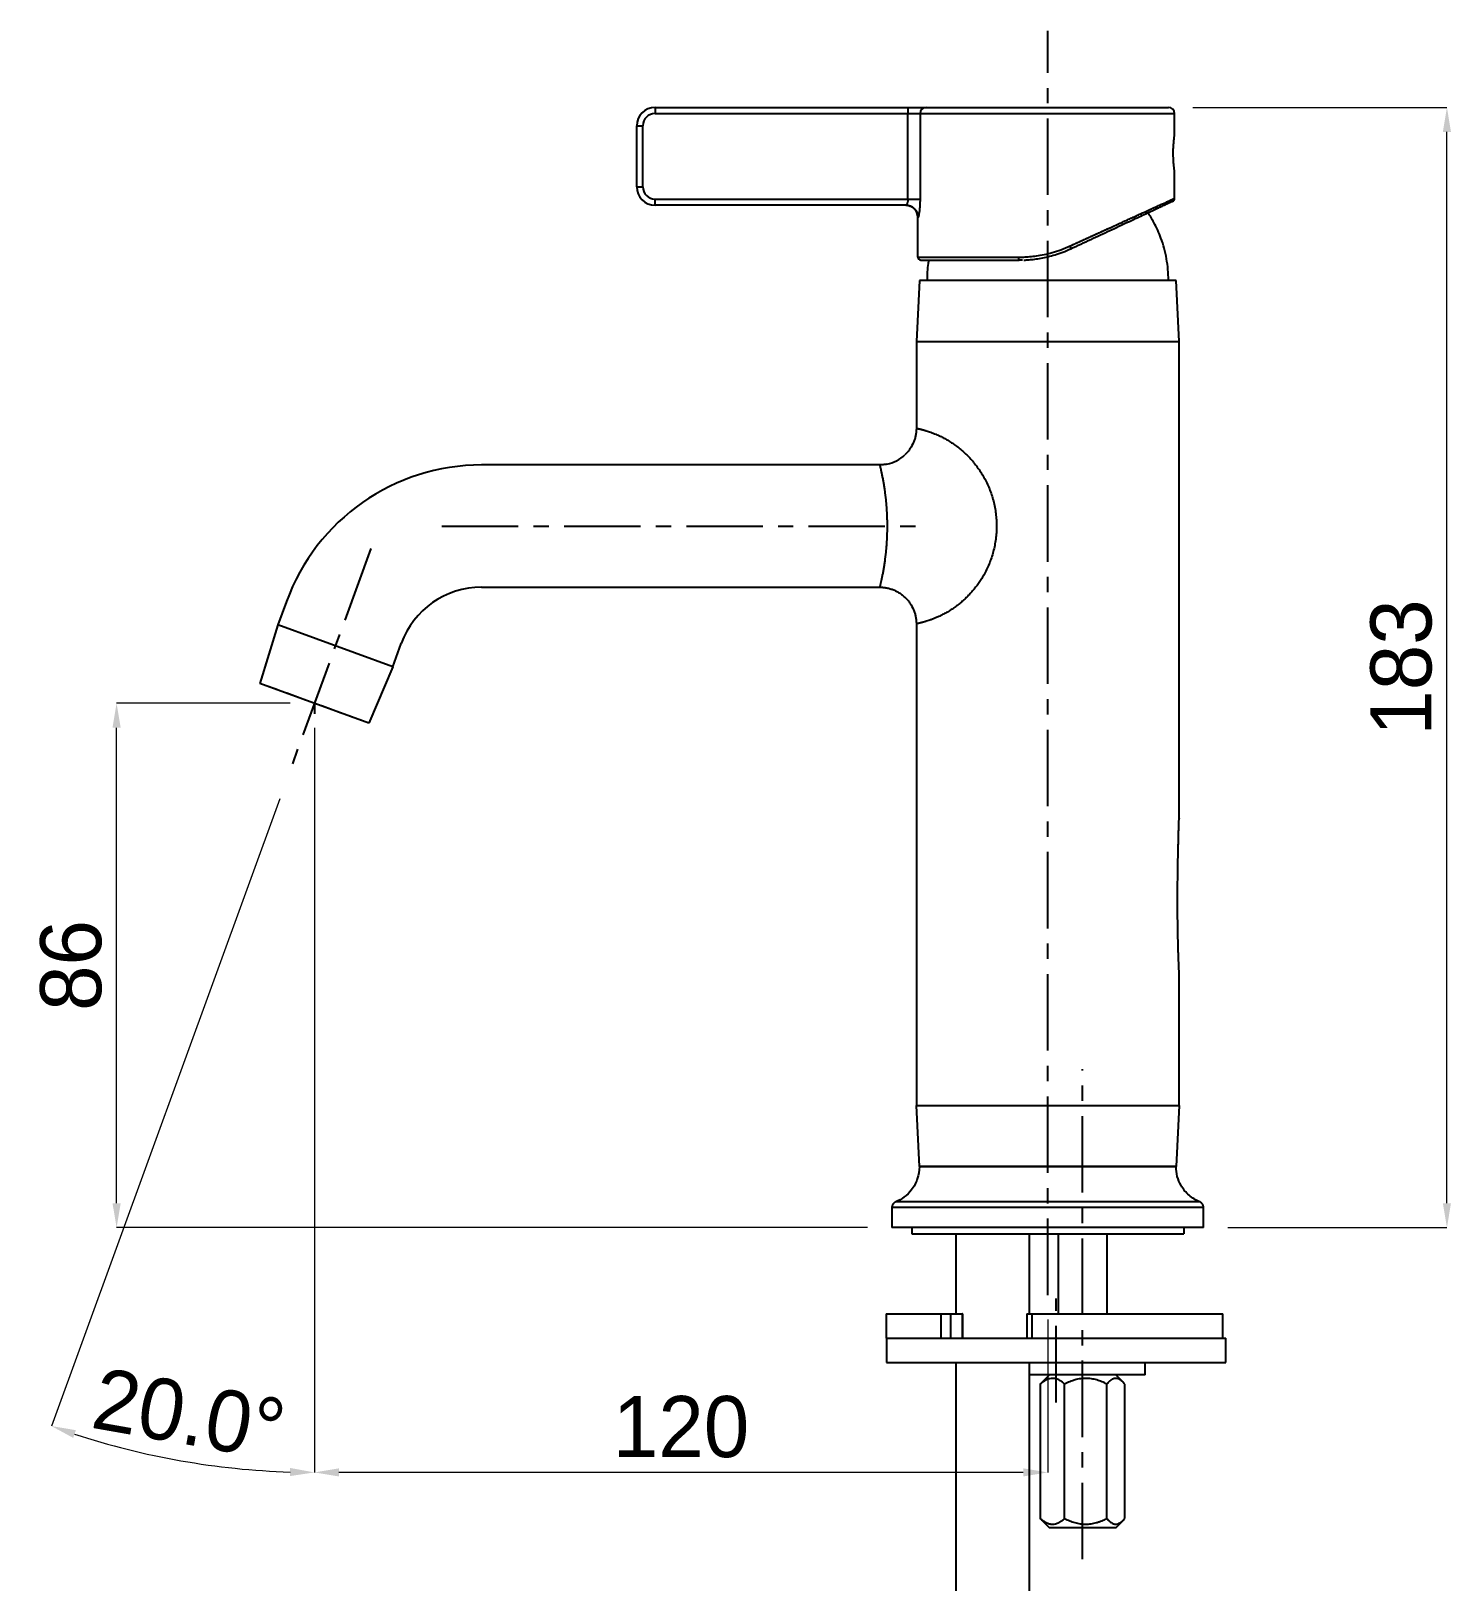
# Model space of a CAD drawing. Extents: x 0 to 790, y 0 to 579.
# Drawn here: x 324 to 556.4, y 196.6 to 450.4 of the extents above; entities that cross this region are included whole.
import ezdxf

# ---------------------------------------------------------------- set-up
doc = ezdxf.new("R2010")
doc.units = 0
doc.header["$LTSCALE"] = 10
doc.header["$MEASUREMENT"] = 0
doc.header["$PDMODE"] = 3
doc.header["$PDSIZE"] = -10
doc.linetypes.add('CENTER', pattern=[2, 1.25, -0.25, 0.25, -0.25])
doc.layers.get('0').update_dxf_attribs({"linetype": 'CONTINUOUS'})
doc.layers.get('DEFPOINTS').update_dxf_attribs({"linetype": 'CONTINUOUS'})
doc.layers.add('1', color=7, linetype='CONTINUOUS')
doc.layers.add('42', color=7, linetype='CONTINUOUS', true_color=0xffffff)
doc.styles.add('Daelim Dimension', font='')
doc.styles.get('Daelim Dimension').set_extended_font_data('나눔고딕')
doc.dimstyles.new('DEFAULT', dxfattribs={"dimscale": 2, "dimtxt": 2, "dimasz": 2, "dimexe": 0, "dimexo": 2, "dimgap": 1, "dimtad": 1, "dimdec": 0, "dimzin": 9, "dimdsep": 46, "dimtxsty": 'Daelim Dimension', "dimcen": 0.5, "dimclrd": 5, "dimclre": 5, "dimclrt": 256, "dimadec": 1, "dimazin": 0, "dimtfac": 1, "dimtdec": 0, "dimtix": 1, "dimtmove": 0, "dimatfit": 3, "dimfxl": 1, "dimtolj": 1, "dimtzin": 1, "dimlwd": 9, "dimlwe": 9, "dimarcsym": 0})

# ---------------------------------------------------------------- blocks, each defined once
blk = doc.blocks.new('*D1')
at = {"color": 5, "lineweight": 9, "ltscale": 0.5, "transparency": 16777216}
for p, q in [((514.14, 437.91), (555.72, 437.91)), ((555.72, 258.61), (555.72, 433.91)), ((519.89, 254.61), (555.72, 254.61))]:
    blk.add_line(p, q, dxfattribs=at)
at = {"color": 5, "ltscale": 0.5, "transparency": 16777216}
for points in [[(555.05, 433.91), (556.38, 433.91), (555.72, 437.91)], [(555.05, 258.61), (556.38, 258.61), (555.72, 254.61)]]:
    blk.add_solid(points, dxfattribs=at)
at = {"layer": 'DEFPOINTS', "color": 0, "ltscale": 0.5, "transparency": 16777216}
for p in [(510.14, 437.91), (555.72, 437.91), (515.89, 254.61)]:
    blk.add_point(p, dxfattribs=at)
at = {"color": 7, "lineweight": -3, "ltscale": 0.5, "transparency": 16777216, "insert": (548.26, 346.26), "char_height": 10, "attachment_point": 5, "rotation": 90, "style": 'Daelim Dimension'}
blk.add_mtext('\\A1;183', dxfattribs=at)
blk = doc.blocks.new('*D2')
at = {"color": 5, "lineweight": 9, "ltscale": 0.5, "transparency": 16777216}
for p, q in [((370.39, 336.41), (370.39, 214.56)), ((490.39, 239.58), (490.39, 214.56)), ((486.39, 214.56), (374.39, 214.56))]:
    blk.add_line(p, q, dxfattribs=at)
at = {"color": 5, "ltscale": 0.5, "transparency": 16777216}
for points in [[(374.39, 215.23), (374.39, 213.9), (370.39, 214.56)], [(486.39, 215.23), (486.39, 213.9), (490.39, 214.56)]]:
    blk.add_solid(points, dxfattribs=at)
at = {"layer": 'DEFPOINTS', "color": 0, "ltscale": 0.5, "transparency": 16777216}
for p in [(370.39, 340.41), (490.39, 243.58), (370.39, 214.56)]:
    blk.add_point(p, dxfattribs=at)
at = {"color": 7, "lineweight": -3, "ltscale": 0.5, "transparency": 16777216, "insert": (430.39, 221.99), "char_height": 10, "attachment_point": 5, "style": 'Daelim Dimension'}
blk.add_mtext('\\A1;120', dxfattribs=at)
blk = doc.blocks.new('*D3')
at = {"color": 5, "lineweight": 9, "ltscale": 0.5, "transparency": 16777216}
for p, q in [((366.39, 340.41), (338.01, 340.41)), ((338.01, 258.61), (338.01, 336.41)), ((460.89, 254.61), (338.01, 254.61))]:
    blk.add_line(p, q, dxfattribs=at)
at = {"color": 5, "ltscale": 0.5, "transparency": 16777216}
for points in [[(337.34, 336.41), (338.68, 336.41), (338.01, 340.41)], [(337.34, 258.61), (338.68, 258.61), (338.01, 254.61)]]:
    blk.add_solid(points, dxfattribs=at)
at = {"layer": 'DEFPOINTS', "color": 0, "ltscale": 0.5, "transparency": 16777216}
for p in [(338.01, 340.41), (370.39, 340.41), (464.89, 254.61)]:
    blk.add_point(p, dxfattribs=at)
at = {"color": 7, "lineweight": -3, "ltscale": 0.5, "transparency": 16777216, "insert": (330.57, 297.51), "char_height": 10, "attachment_point": 5, "rotation": 90, "style": 'Daelim Dimension'}
blk.add_mtext('\\A1;86', dxfattribs=at)
blk = doc.blocks.new('*D4')
at = {"color": 5, "lineweight": 9, "ltscale": 0.5, "transparency": 16777216}
for p, q in [((370.39, 334.66), (370.39, 214.56)), ((364.71, 324.8), (327.34, 222.15))]:
    blk.add_line(p, q, dxfattribs=at)
blk.add_arc((370.39, 340.41), 125.85, 251.8212, 268.1788, dxfattribs=at)
at = {"color": 5, "ltscale": 0.5, "transparency": 16777216}
for points in [[(330.91, 220.21), (331.34, 221.47), (327.34, 222.15)], [(366.4, 215.29), (366.38, 213.96), (370.39, 214.56)]]:
    blk.add_solid(points, dxfattribs=at)
at = {"layer": 'DEFPOINTS', "color": 0, "ltscale": 0.5, "transparency": 16777216}
for p in [(379.62, 365.76), (370.39, 340.41), (370.39, 338.66), (366.07, 328.56), (341.36, 217.96)]:
    blk.add_point(p, dxfattribs=at)
at = {"color": 7, "lineweight": -3, "ltscale": 0.5, "transparency": 16777216, "insert": (349.87, 224.06), "char_height": 10, "attachment_point": 5, "rotation": 350, "style": 'Daelim Dimension'}
blk.add_mtext('\\A1;20.0°', dxfattribs=at)

msp = doc.modelspace()

# ---------------------------------------------------------------- linework, layer by layer
at = {"ltscale": 0.5}
for p, q in [((469.39, 409.61), (468.89, 399.61)), ((511.89, 399.61), (511.39, 409.61)), ((364.41, 353.23), (361.46, 343.66)), ((383.2, 346.38), (379.31, 337.16)), ((370.39, 340.41), (370.39, 338.66)), ((469.39, 264.61), (468.89, 274.61)), ((511.89, 274.61), (511.39, 264.61))]:
    msp.add_line(p, q, dxfattribs=at)
msp.add_arc((462.7, 385.77), 6.39, 282.283, 312.624, dxfattribs=at)
at = {"layer": '1', "color": 1, "linetype": 'CENTER', "lineweight": -3}
for p, q in [((490.39, 243.58), (490.39, 450.41)), ((391.25, 369.41), (470.61, 369.41)), ((379.62, 365.76), (366.07, 328.56)), ((496.09, 200.35), (496.09, 280.52)), ((491.76, 226.02), (491.76, 243.02))]:
    msp.add_line(p, q, dxfattribs=at)
at = {"layer": '1', "color": 7, "linetype": 'Continuous', "lineweight": -3}
for p, q in [((426.14, 437.91), (467.52, 437.91)), ((426.14, 437.91), (426.14, 436.91)), ((426.14, 436.91), (467.52, 436.91)), ((467.52, 437.91), (470.47, 437.91)), ((467.52, 437.91), (467.52, 436.91)), ((467.52, 422.91), (467.52, 436.91)), ((467.52, 436.91), (469.49, 436.91)), ((469.49, 436.91), (511.14, 436.91)), ((469.49, 436.91), (469.49, 422.91)), ((470.47, 437.91), (510.14, 437.91)), ((511.14, 433.31), (511.14, 436.91)), ((423.14, 434.91), (424.14, 434.91)), ((423.14, 424.91), (423.14, 434.91)), ((424.14, 424.91), (424.14, 434.91)), ((511.14, 423.02), (511.14, 427.51)), ((423.14, 424.91), (424.14, 424.91)), ((426.14, 421.91), (426.14, 422.91)), ((426.14, 422.91), (467.52, 422.91)), ((467.17, 421.91), (426.14, 421.91)), ((469.16, 419.91), (469.14, 419.91)), ((469.14, 413.41), (469.14, 419.91)), ((469.14, 413.41), (485.59, 413.41)), ((469.64, 412.91), (485.7, 412.91)), ((362.65, 343.23), (362.64, 343.22)), ((363.91, 342.75), (362.64, 343.22)), ((363.91, 342.75), (363.91, 342.76)), ((364.6, 342.5), (363.91, 342.75)), ((364.6, 342.5), (364.61, 342.51)), ((365.87, 342.05), (365.87, 342.04)), ((368.93, 340.93), (365.87, 342.04)), ((368.93, 340.93), (368.93, 340.94)), ((369.08, 340.87), (368.93, 340.93)), ((369.08, 340.87), (369.08, 340.88)), ((371.55, 339.97), (371.56, 339.98)), ((371.7, 339.92), (371.55, 339.97)), ((371.71, 339.93), (371.7, 339.92)), ((374.76, 338.8), (371.7, 339.92)), ((374.76, 338.8), (374.77, 338.81)), ((376.03, 338.34), (376.03, 338.35)), ((376.73, 338.09), (376.03, 338.34)), ((376.73, 338.1), (376.73, 338.09)), ((377.99, 337.63), (376.73, 338.09)), ((377.99, 337.63), (378, 337.64)), ((511.39, 264.61), (469.39, 264.61)), ((471.64, 264.61), (471.64, 264.61)), ((515.89, 257.9), (464.89, 257.9)), ((464.89, 257.9), (464.89, 254.61)), ((515.27, 258.83), (465.51, 258.83)), ((515.89, 254.61), (515.89, 257.9)), ((515.89, 254.61), (464.89, 254.61)), ((468.14, 254.61), (468.14, 253.61)), ((512.64, 254.61), (512.64, 253.61)), ((468.14, 253.61), (512.64, 253.61)), ((475.39, 240.52), (475.39, 253.61)), ((487.39, 240.52), (487.39, 253.61)), ((492.09, 253.61), (492.09, 240.52)), ((500.09, 240.52), (500.09, 253.61)), ((463.97, 240.52), (472.97, 240.52)), ((463.97, 240.52), (463.97, 236.52)), ((472.97, 240.52), (474.55, 240.52)), ((472.97, 236.52), (472.97, 240.52)), ((474.55, 240.52), (476.43, 240.52)), ((474.55, 236.52), (474.55, 240.52)), ((476.52, 240.52), (476.43, 240.52)), ((476.43, 236.52), (476.43, 240.52)), ((476.52, 236.52), (476.52, 240.52)), ((486.96, 240.52), (487.83, 240.52)), ((486.96, 240.52), (486.96, 236.52)), ((487.83, 240.52), (519.07, 240.52)), ((487.83, 236.52), (487.83, 240.52)), ((519.07, 236.52), (519.07, 240.52)), ((463.97, 236.52), (472.97, 236.52)), ((464.01, 236.52), (464.01, 232.52)), ((472.97, 236.52), (473.79, 236.52)), ((473.79, 236.52), (487.11, 236.52)), ((487.11, 236.52), (487.83, 236.52)), ((487.83, 236.52), (511.11, 236.52)), ((511.1, 236.52), (516.91, 236.52)), ((516.91, 236.52), (519.51, 236.52)), ((519.51, 232.52), (519.51, 236.52)), ((464.01, 232.52), (516.91, 232.52)), ((475.39, 222.11), (475.39, 232.52)), ((487.39, 222.11), (487.39, 232.52)), ((506.34, 230.52), (506.34, 232.52)), ((516.91, 232.52), (519.51, 232.52)), ((506.34, 230.52), (487.39, 230.52)), ((489.19, 207.02), (489.19, 229.02)), ((490.66, 230.52), (489.47, 229.33)), ((493.16, 207.02), (493.16, 229.02)), ((500.07, 207.02), (500.07, 229.02)), ((502.71, 229.33), (501.52, 230.52)), ((502.99, 207.02), (502.99, 229.02)), ((475.35, 222.11), (475.35, 168.44)), ((487.42, 222.11), (487.39, 222.11)), ((487.42, 168.44), (487.42, 222.11)), ((489.47, 206.71), (490.66, 205.52)), ((501.52, 205.52), (502.71, 206.71)), ((501.01, 205.52), (490.66, 205.52)), ((501.52, 205.52), (501.01, 205.52))]:
    msp.add_line(p, q, dxfattribs=at)
for centre, radius, start, end in [((426.14, 434.91), 3, 90, 180), ((426.14, 434.91), 2, 90, 180), ((510.14, 436.91), 1, 0, 90), ((426.14, 424.91), 3, 180, 270), ((426.14, 424.91), 2, 180, 270), ((467.14, 419.91), 2, 0, 90), ((510.64, 423.02), 0.5, 295.0004, 0.0002), ((469.64, 413.41), 0.5, 180, 270)]:
    msp.add_arc(centre, radius, start, end, dxfattribs=at)
for centre, major_axis, ratio, start_param, end_param in [((470.47, 436.91), (0, 1), 0.983186, 0, 1.570796), ((493.94, 415.24), (-0.211, 0.453), 0.168836, 3.141635, 4.633822), ((485.7, 413.41), (0, 0.5), 0.216287, 1.570796, 3.141591)]:
    msp.add_ellipse(centre, major_axis=major_axis, ratio=ratio, start_param=start_param, end_param=end_param, dxfattribs=at)
for points, knots in [([(511.14, 427.51), (511.14, 427.51), (511.14, 427.52), (511.13, 427.53), (511.13, 427.56), (511.12, 427.61), (511.12, 427.64), (511.12, 427.65), (511.12, 427.66), (511.11, 427.67), (511.11, 427.7), (511.11, 427.71), (511.1, 427.77), (511.09, 427.85), (511.08, 427.95), (511.07, 428.02), (511.07, 428.07), (511.06, 428.11), (511.06, 428.14), (511.06, 428.15), (511.05, 428.23), (511.04, 428.36), (511.02, 428.57), (511, 428.72), (510.99, 428.84), (510.99, 428.88), (510.99, 428.96), (510.98, 429), (510.97, 429.13), (510.96, 429.3), (510.96, 429.47), (510.95, 429.61), (510.95, 429.66), (510.95, 429.75), (510.94, 429.8), (510.94, 429.94), (510.94, 430.12), (510.93, 430.41), (510.94, 430.6), (510.94, 430.72), (510.94, 430.74), (510.94, 430.79), (510.94, 430.86), (510.94, 430.93), (510.94, 431.07), (510.95, 431.25), (510.96, 431.43), (510.97, 431.56), (510.97, 431.61), (510.97, 431.69), (510.98, 431.74), (510.99, 431.86), (511, 432.02), (511.01, 432.18), (511.02, 432.28), (511.02, 432.32), (511.03, 432.39), (511.03, 432.43), (511.04, 432.53), (511.06, 432.65), (511.07, 432.82), (511.09, 432.92), (511.09, 432.98), (511.09, 432.99), (511.1, 433.01), (511.1, 433.02), (511.1, 433.05), (511.1, 433.07), (511.11, 433.13), (511.12, 433.19), (511.13, 433.24), (511.13, 433.26), (511.13, 433.27), (511.13, 433.29), (511.13, 433.29), (511.14, 433.31), (511.14, 433.31), (511.14, 433.31)], [0, 0, 0, 0, 0.031255, 0.031255, 0.062509, 0.093764, 0.093764, 0.101577, 0.101577, 0.109391, 0.109391, 0.125018, 0.125018, 0.156273, 0.187527, 0.187527, 0.203154, 0.210968, 0.210968, 0.218782, 0.218782, 0.250036, 0.281291, 0.312545, 0.312545, 0.328172, 0.328172, 0.3438, 0.3438, 0.375054, 0.406309, 0.406309, 0.421936, 0.421936, 0.437563, 0.437563, 0.468818, 0.500072, 0.531327, 0.531327, 0.53914, 0.53914, 0.546954, 0.562581, 0.562581, 0.593836, 0.62509, 0.62509, 0.640718, 0.640718, 0.656345, 0.656345, 0.687599, 0.718854, 0.718854, 0.734481, 0.734481, 0.750108, 0.750108, 0.781363, 0.812617, 0.843872, 0.843872, 0.851685, 0.851685, 0.859499, 0.859499, 0.875126, 0.875126, 0.906381, 0.937635, 0.937635, 0.953263, 0.953263, 0.96889, 0.96889, 1, 1, 1, 1]), ([(467.17, 421.91), (467.3, 421.91), (467.43, 421.9), (467.59, 421.86), (467.63, 421.86), (467.66, 421.85)], [0, 0, 0, 0, 0.780487, 0.780487, 1, 1, 1, 1]), ([(467.17, 421.91), (467.28, 421.91), (467.41, 421.9), (467.58, 421.87), (467.62, 421.86), (467.66, 421.85)], [0, 0, 0, 0, 0.735565, 0.735565, 1, 1, 1, 1]), ([(467.52, 422.91), (467.52, 422.85), (467.52, 422.78), (467.51, 422.65), (467.5, 422.59), (467.47, 422.47), (467.45, 422.42), (467.42, 422.31), (467.4, 422.26), (467.36, 422.16), (467.34, 422.12), (467.3, 422.05), (467.28, 422.02), (467.24, 421.96), (467.22, 421.94), (467.21, 421.93), (467.2, 421.93), (467.2, 421.93)], [0, 0, 0, 0, 0.141816, 0.141816, 0.283633, 0.283633, 0.425449, 0.425449, 0.567266, 0.567266, 0.709082, 0.709082, 0.850899, 0.850899, 0.992715, 0.992715, 1, 1, 1, 1]), ([(467.52, 422.91), (467.64, 422.91), (467.75, 422.91), (467.98, 422.91), (468.09, 422.91), (468.31, 422.91), (468.42, 422.91), (468.62, 422.91), (468.71, 422.91), (468.89, 422.91), (468.97, 422.91), (469.12, 422.91), (469.19, 422.91), (469.31, 422.91), (469.36, 422.91), (469.44, 422.91), (469.47, 422.91), (469.49, 422.91)], [0, 0, 0, 0, 0.125, 0.125, 0.25, 0.25, 0.375, 0.375, 0.5, 0.5, 0.625, 0.625, 0.75, 0.75, 0.875, 0.875, 1, 1, 1, 1]), ([(467.66, 421.85), (467.74, 421.83), (467.82, 421.8), (467.96, 421.75), (468.02, 421.72), (468.14, 421.66), (468.2, 421.62), (468.32, 421.55), (468.37, 421.51), (468.48, 421.42), (468.53, 421.37), (468.63, 421.28), (468.67, 421.22), (468.76, 421.12), (468.8, 421.06), (468.88, 420.95), (468.91, 420.89), (468.97, 420.77), (469, 420.71), (469.07, 420.52), (469.11, 420.4), (469.15, 420.15), (469.16, 420.03), (469.16, 419.91)], [0, 0, 0, 0, 0.096454, 0.096454, 0.171749, 0.171749, 0.247045, 0.247045, 0.32234, 0.32234, 0.397636, 0.397636, 0.472931, 0.472931, 0.548227, 0.548227, 0.623522, 0.623522, 0.698818, 0.698818, 0.849409, 0.849409, 1, 1, 1, 1]), ([(469.49, 422.91), (469.49, 422.9), (469.49, 422.88), (469.49, 422.86), (469.49, 422.83), (469.49, 422.8), (469.49, 422.78), (469.49, 422.75), (469.49, 422.72), (469.49, 422.7), (469.49, 422.67), (469.49, 422.64), (469.49, 422.62), (469.49, 422.59), (469.49, 422.56), (469.49, 422.54), (469.48, 422.51), (469.48, 422.49), (469.48, 422.46), (469.48, 422.43), (469.48, 422.41), (469.48, 422.38), (469.48, 422.35), (469.48, 422.33), (469.48, 422.3), (469.48, 422.28), (469.48, 422.25), (469.48, 422.22), (469.47, 422.2), (469.47, 422.17), (469.47, 422.15), (469.47, 422.12), (469.47, 422.1), (469.47, 422.07), (469.47, 422.05), (469.47, 422.02), (469.47, 421.99), (469.46, 421.97), (469.46, 421.94), (469.46, 421.92), (469.46, 421.89), (469.46, 421.87), (469.46, 421.84), (469.45, 421.82), (469.45, 421.79), (469.45, 421.77), (469.45, 421.74), (469.45, 421.68), (469.44, 421.58), (469.43, 421.44), (469.42, 421.31), (469.4, 421.15), (469.38, 420.95), (469.35, 420.74), (469.32, 420.54), (469.3, 420.4), (469.28, 420.3), (469.27, 420.23), (469.25, 420.17), (469.24, 420.13), (469.24, 420.1), (469.23, 420.08), (469.23, 420.06), (469.22, 420.04), (469.22, 420.03), (469.21, 420.01), (469.21, 420), (469.21, 419.98), (469.2, 419.97), (469.2, 419.96), (469.19, 419.95), (469.19, 419.94), (469.19, 419.94), (469.18, 419.93), (469.18, 419.92), (469.18, 419.92), (469.17, 419.91), (469.17, 419.91), (469.17, 419.91), (469.17, 419.91), (469.16, 419.91)], [0, 0, 0, 0, 0.005948, 0.011887, 0.017817, 0.023738, 0.029652, 0.035558, 0.041458, 0.04735, 0.053236, 0.059116, 0.064991, 0.070861, 0.076725, 0.082586, 0.088443, 0.094296, 0.100146, 0.105993, 0.111838, 0.117681, 0.123523, 0.129364, 0.135204, 0.141044, 0.146884, 0.152725, 0.158566, 0.164409, 0.170254, 0.176102, 0.181951, 0.187804, 0.193661, 0.199521, 0.205385, 0.211255, 0.217129, 0.223009, 0.228894, 0.234786, 0.240685, 0.246591, 0.252504, 0.258425, 0.264355, 0.270293, 0.3035, 0.336514, 0.369413, 0.402277, 0.466323, 0.530061, 0.592008, 0.65327, 0.683137, 0.712834, 0.742436, 0.772018, 0.783663, 0.795254, 0.806796, 0.818294, 0.829752, 0.841175, 0.852567, 0.863933, 0.875277, 0.886604, 0.89792, 0.909228, 0.920534, 0.931841, 0.943156, 0.954483, 0.965826, 0.97719, 0.98858, 1, 1, 1, 1]), ([(494.04, 415.24), (494.06, 415.25), (494.11, 415.27), (494.18, 415.3), (494.26, 415.34), (494.33, 415.37), (494.4, 415.4), (494.48, 415.44), (494.55, 415.47), (494.62, 415.5), (494.69, 415.54), (494.77, 415.57), (494.84, 415.6), (494.91, 415.63), (494.98, 415.67), (495.05, 415.7), (495.12, 415.73), (495.19, 415.76), (495.26, 415.8), (495.33, 415.83), (495.4, 415.86), (495.47, 415.89), (495.54, 415.92), (495.61, 415.95), (495.68, 415.98), (495.75, 416.02), (495.82, 416.05), (495.88, 416.08), (495.95, 416.11), (496.02, 416.14), (496.09, 416.17), (496.15, 416.2), (496.22, 416.23), (496.29, 416.26), (496.35, 416.29), (496.42, 416.32), (496.49, 416.35), (496.55, 416.38), (496.62, 416.41), (496.68, 416.44), (496.75, 416.47), (496.81, 416.5), (496.88, 416.53), (496.94, 416.56), (497, 416.59), (497.07, 416.62), (497.13, 416.64), (497.19, 416.67), (497.26, 416.7), (497.32, 416.73), (497.38, 416.76), (497.44, 416.79), (497.51, 416.82), (497.57, 416.84), (497.63, 416.87), (497.69, 416.9), (497.75, 416.93), (497.81, 416.95), (497.87, 416.98), (497.93, 417.01), (497.99, 417.04), (498.05, 417.06), (498.11, 417.09), (498.17, 417.12), (498.23, 417.15), (498.29, 417.17), (498.35, 417.2), (498.41, 417.23), (498.46, 417.25), (498.52, 417.28), (498.58, 417.3), (498.64, 417.33), (498.69, 417.36), (498.75, 417.38), (498.81, 417.41), (498.86, 417.43), (498.92, 417.46), (498.98, 417.48), (499.03, 417.51), (499.09, 417.54), (499.14, 417.56), (499.2, 417.59), (499.25, 417.61), (499.31, 417.64), (499.36, 417.66), (499.41, 417.68), (499.47, 417.71), (499.52, 417.73), (499.57, 417.76), (499.63, 417.78), (499.68, 417.81), (499.73, 417.83), (499.78, 417.85), (499.84, 417.88), (499.89, 417.9), (499.94, 417.92), (499.99, 417.95), (500.04, 417.97), (500.09, 417.99), (500.14, 418.02), (500.19, 418.04), (500.24, 418.06), (500.29, 418.09), (500.34, 418.11), (500.39, 418.13), (500.44, 418.15), (500.49, 418.17), (500.54, 418.2), (500.88, 418.35), (501.51, 418.64), (502.39, 419.04), (503.22, 419.42), (504, 419.77), (504.74, 420.11), (505.43, 420.42), (506.19, 420.77), (506.99, 421.14), (507.81, 421.51), (508.54, 421.84), (509.18, 422.13), (509.56, 422.3), (509.76, 422.39), (509.81, 422.42), (509.85, 422.44), (509.9, 422.46), (509.94, 422.48), (509.99, 422.5), (510.03, 422.52), (510.08, 422.54), (510.12, 422.56), (510.16, 422.58), (510.2, 422.59), (510.24, 422.61), (510.28, 422.63), (510.32, 422.65), (510.35, 422.66), (510.39, 422.68), (510.42, 422.7), (510.46, 422.71), (510.49, 422.73), (510.52, 422.74), (510.56, 422.76), (510.59, 422.77), (510.62, 422.78), (510.65, 422.8), (510.67, 422.81), (510.7, 422.82), (510.73, 422.84), (510.76, 422.85), (510.78, 422.86), (510.8, 422.87), (510.83, 422.88), (510.85, 422.89), (510.87, 422.9), (510.89, 422.91), (510.91, 422.92), (510.93, 422.93), (510.95, 422.94), (510.97, 422.94), (510.98, 422.95), (511, 422.96), (511.01, 422.97), (511.03, 422.97), (511.04, 422.98), (511.05, 422.98), (511.06, 422.99), (511.08, 422.99), (511.09, 423), (511.09, 423), (511.1, 423.01), (511.11, 423.01), (511.12, 423.01), (511.12, 423.01), (511.13, 423.02), (511.13, 423.02), (511.13, 423.02), (511.13, 423.02), (511.14, 423.02), (511.14, 423.02), (511.14, 423.02)], [0, 0, 0, 0, 0.002722, 0.005438, 0.008146, 0.010847, 0.013541, 0.016228, 0.018908, 0.021581, 0.024247, 0.026906, 0.029558, 0.032203, 0.034841, 0.037471, 0.040095, 0.042712, 0.045321, 0.047924, 0.050519, 0.053108, 0.055689, 0.058263, 0.060831, 0.063391, 0.065944, 0.06849, 0.07103, 0.073562, 0.076087, 0.078605, 0.081116, 0.08362, 0.086117, 0.088607, 0.09109, 0.093565, 0.096034, 0.098496, 0.100951, 0.103398, 0.105839, 0.108272, 0.110699, 0.113118, 0.115531, 0.117936, 0.120335, 0.122726, 0.125111, 0.127488, 0.129858, 0.132221, 0.134578, 0.136927, 0.139269, 0.141604, 0.143932, 0.146253, 0.148567, 0.150874, 0.153174, 0.155467, 0.157753, 0.160032, 0.162304, 0.164569, 0.166826, 0.169077, 0.171321, 0.173558, 0.175787, 0.17801, 0.180226, 0.182434, 0.184636, 0.186831, 0.189018, 0.191199, 0.193372, 0.195539, 0.197698, 0.199851, 0.201996, 0.204135, 0.206266, 0.20839, 0.210508, 0.212618, 0.214721, 0.216818, 0.218907, 0.220989, 0.223065, 0.225133, 0.227194, 0.229248, 0.231296, 0.233336, 0.235369, 0.237395, 0.239414, 0.241427, 0.243432, 0.24543, 0.247421, 0.249405, 0.251383, 0.289699, 0.327146, 0.363728, 0.399449, 0.434316, 0.468334, 0.50151, 0.551489, 0.600503, 0.648581, 0.695752, 0.742048, 0.746584, 0.751115, 0.755643, 0.760167, 0.764688, 0.769205, 0.773718, 0.778228, 0.782735, 0.787238, 0.791737, 0.796233, 0.800726, 0.805216, 0.809702, 0.814185, 0.818665, 0.823141, 0.827615, 0.832085, 0.836552, 0.841016, 0.845478, 0.849936, 0.854391, 0.858843, 0.863293, 0.86774, 0.872183, 0.876625, 0.881063, 0.885499, 0.889932, 0.894362, 0.89879, 0.903215, 0.907638, 0.912058, 0.916476, 0.920892, 0.925305, 0.929715, 0.934124, 0.93853, 0.942934, 0.947336, 0.951735, 0.956133, 0.960528, 0.964922, 0.969313, 0.973703, 0.97809, 0.982476, 0.986859, 0.991241, 0.995622, 1, 1, 1, 1]), ([(510.14, 409.61), (510.14, 410.8), (509.94, 413.14), (509.08, 416.33), (507.95, 418.83), (507.15, 420.16), (506.79, 420.69)], [0, 0, 0, 0, 0.300886, 0.601773, 0.838304, 1, 1, 1, 1]), ([(470.9, 412.92), (470.87, 412.74), (470.71, 411.64), (470.63, 410.54), (470.64, 409.61)], [0, 0, 0, 0, 0.163706, 1, 1, 1, 1]), ([(469.39, 264.61), (469.38, 263.9), (469.16, 262.55), (468.23, 260.83), (466.95, 259.57), (466.02, 259.04), (465.51, 258.83)], [0, 0, 0, 0, 0.279785, 0.559569, 0.779785, 1, 1, 1, 1]), ([(515.27, 258.83), (514.61, 259.1), (513.45, 259.82), (512.2, 261.33), (511.53, 262.99), (511.39, 264.06), (511.39, 264.61)], [0, 0, 0, 0, 0.279785, 0.559569, 0.779785, 1, 1, 1, 1]), ([(493.16, 229.02), (493.01, 229.16), (492.85, 229.28), (492.53, 229.5), (492.37, 229.6), (492.04, 229.77), (491.87, 229.83), (491.62, 229.9), (491.53, 229.92), (491.42, 229.93), (491.4, 229.94), (491.36, 229.94), (491.29, 229.95), (491.23, 229.95), (491.01, 229.95), (490.84, 229.93), (490.5, 229.84), (490.33, 229.77), (490.12, 229.67), (490.08, 229.65), (489.99, 229.6), (489.95, 229.58), (489.83, 229.51), (489.75, 229.45), (489.5, 229.28), (489.35, 229.16), (489.19, 229.02)], [0, 0, 0, 0, 0.125, 0.125, 0.25, 0.25, 0.375, 0.375, 0.4375, 0.4375, 0.453125, 0.453125, 0.46875, 0.5, 0.5, 0.625, 0.625, 0.75, 0.75, 0.78125, 0.78125, 0.8125, 0.8125, 0.875, 0.875, 1, 1, 1, 1]), ([(500.07, 229.02), (499.8, 229.16), (499.52, 229.28), (498.97, 229.5), (498.69, 229.6), (498.12, 229.77), (497.83, 229.83), (497.38, 229.9), (497.23, 229.92), (497.04, 229.93), (497, 229.94), (496.93, 229.94), (496.82, 229.95), (496.7, 229.95), (496.33, 229.95), (496.03, 229.93), (495.43, 229.84), (495.14, 229.77), (494.78, 229.67), (494.7, 229.65), (494.56, 229.6), (494.49, 229.58), (494.27, 229.51), (494.13, 229.45), (493.71, 229.28), (493.43, 229.16), (493.16, 229.02)], [0, 0, 0, 0, 0.125, 0.125, 0.25, 0.25, 0.375, 0.375, 0.4375, 0.4375, 0.453125, 0.453125, 0.46875, 0.5, 0.5, 0.625, 0.625, 0.75, 0.75, 0.78125, 0.78125, 0.8125, 0.8125, 0.875, 0.875, 1, 1, 1, 1]), ([(502.99, 229.02), (502.88, 229.15), (502.76, 229.28), (502.62, 229.42), (502.57, 229.46), (502.53, 229.5), (502.5, 229.53), (502.48, 229.54), (502.41, 229.6), (502.34, 229.65), (502.16, 229.77), (502.04, 229.84), (501.79, 229.92), (501.66, 229.95), (501.51, 229.95), (501.5, 229.95), (501.47, 229.95), (501.42, 229.94), (501.37, 229.94), (501.27, 229.92), (501.21, 229.9), (501.02, 229.84), (500.9, 229.77), (500.71, 229.65), (500.62, 229.58), (500.53, 229.5), (500.49, 229.46), (500.47, 229.45), (500.44, 229.42), (500.43, 229.41), (500.29, 229.28), (500.18, 229.15), (500.07, 229.02)], [0, 0, 0, 0, 0.125, 0.125, 0.15625, 0.171875, 0.171875, 0.1875, 0.1875, 0.25, 0.25, 0.375, 0.375, 0.5, 0.5, 0.515625, 0.515625, 0.53125, 0.5625, 0.5625, 0.625, 0.625, 0.75, 0.75, 0.8125, 0.84375, 0.84375, 0.859375, 0.859375, 0.875, 0.875, 1, 1, 1, 1]), ([(489.19, 207.02), (489.34, 206.88), (489.5, 206.76), (489.82, 206.54), (489.98, 206.44), (490.31, 206.27), (490.48, 206.21), (490.73, 206.14), (490.82, 206.12), (490.93, 206.11), (490.95, 206.1), (491, 206.1), (491.06, 206.09), (491.13, 206.09), (491.34, 206.09), (491.51, 206.11), (491.86, 206.2), (492.03, 206.27), (492.24, 206.37), (492.28, 206.39), (492.36, 206.44), (492.4, 206.46), (492.53, 206.53), (492.61, 206.59), (492.85, 206.76), (493.01, 206.88), (493.16, 207.02)], [0, 0, 0, 0, 0.125, 0.125, 0.25, 0.25, 0.375, 0.375, 0.4375, 0.4375, 0.453125, 0.453125, 0.46875, 0.5, 0.5, 0.625, 0.625, 0.75, 0.75, 0.78125, 0.78125, 0.8125, 0.8125, 0.875, 0.875, 1, 1, 1, 1]), ([(493.16, 207.02), (493.43, 206.88), (493.71, 206.76), (494.26, 206.54), (494.54, 206.44), (495.11, 206.27), (495.4, 206.21), (495.85, 206.14), (496, 206.12), (496.19, 206.11), (496.22, 206.1), (496.3, 206.1), (496.41, 206.09), (496.53, 206.09), (496.9, 206.09), (497.2, 206.11), (497.79, 206.2), (498.09, 206.27), (498.45, 206.37), (498.53, 206.39), (498.67, 206.44), (498.74, 206.46), (498.96, 206.53), (499.1, 206.59), (499.52, 206.76), (499.79, 206.88), (500.07, 207.02)], [0, 0, 0, 0, 0.125, 0.125, 0.25, 0.25, 0.375, 0.375, 0.4375, 0.4375, 0.453125, 0.453125, 0.46875, 0.5, 0.5, 0.625, 0.625, 0.75, 0.75, 0.78125, 0.78125, 0.8125, 0.8125, 0.875, 0.875, 1, 1, 1, 1]), ([(500.07, 207.02), (500.18, 206.89), (500.29, 206.76), (500.43, 206.63), (500.44, 206.62), (500.47, 206.59), (500.49, 206.58), (500.53, 206.54), (500.62, 206.46), (500.71, 206.39), (500.9, 206.27), (501.02, 206.2), (501.21, 206.14), (501.27, 206.12), (501.37, 206.1), (501.42, 206.1), (501.47, 206.09), (501.5, 206.09), (501.51, 206.09), (501.66, 206.09), (501.79, 206.12), (502.04, 206.2), (502.16, 206.27), (502.34, 206.39), (502.41, 206.44), (502.48, 206.5), (502.5, 206.51), (502.53, 206.54), (502.57, 206.58), (502.62, 206.62), (502.76, 206.76), (502.88, 206.89), (502.99, 207.02)], [0, 0, 0, 0, 0.125, 0.125, 0.140625, 0.140625, 0.15625, 0.15625, 0.1875, 0.25, 0.25, 0.375, 0.375, 0.4375, 0.4375, 0.46875, 0.484375, 0.484375, 0.5, 0.5, 0.625, 0.625, 0.75, 0.75, 0.8125, 0.8125, 0.828125, 0.828125, 0.84375, 0.875, 0.875, 1, 1, 1, 1])]:
    msp.add_open_spline(points, degree=3, knots=knots, dxfattribs=at)
for points, degree in [([(467.2, 421.93), (467.19, 421.92), (467.18, 421.91), (467.17, 421.91)], 3), ([(467.19, 421.93), (467.69, 421.84)], 1), ([(467.19, 421.93), (467.69, 421.84)], 1), ([(494.15, 414.78), (494.7, 415.04), (495.8, 415.55), (497.42, 416.31), (499.02, 417.05), (500.56, 417.77), (502.04, 418.46), (503.44, 419.11), (504.74, 419.72), (505.93, 420.27), (506.99, 420.77), (507.93, 421.21), (508.77, 421.6), (509.48, 421.93), (510.03, 422.19), (510.44, 422.38), (510.76, 422.53), (510.85, 422.57), (510.85, 422.57)], 3), ([(485.59, 413.41), (485.87, 413.41), (486.45, 413.42), (487.45, 413.49), (488.56, 413.61), (489.78, 413.83), (491.11, 414.15), (492.53, 414.6), (493.53, 415.01), (494.04, 415.24)], 3), ([(486.47, 412.92), (486.74, 412.94), (487.31, 412.97), (488.25, 413.06), (489.28, 413.22), (490.39, 413.46), (491.58, 413.78), (492.83, 414.21), (493.71, 414.58), (494.15, 414.78)], 3), ([(485.66, 412.94), (486.25, 412.98)], 1), ([(465.51, 258.83), (464.91, 258.54), (464.89, 257.9)], 2), ([(515.89, 257.9), (515.85, 258.56), (515.27, 258.83)], 2), ([(489.19, 229.02), (489.29, 229.13), (489.38, 229.24), (489.48, 229.34)], 3), ([(489.48, 206.7), (489.38, 206.8), (489.29, 206.91), (489.19, 207.02)], 3)]:
    msp.add_open_spline(points, degree=degree, dxfattribs=at)
at = {"layer": '42', "color": 7, "linetype": 'Continuous', "lineweight": -3}
for p, q in [((511.39, 409.61), (469.39, 409.61)), ((468.89, 399.61), (490.39, 399.61)), ((468.89, 399.61), (468.89, 385.41)), ((490.39, 399.61), (511.89, 399.61)), ((511.89, 321.58), (511.89, 399.61)), ((462.89, 379.41), (397.75, 379.41)), ((397.75, 359.41), (462.89, 359.41)), ((365.8, 357.04), (364.41, 353.23)), ((383.2, 346.38), (364.41, 353.23)), ((468.89, 353.41), (468.89, 274.61)), ((383.2, 346.38), (384.59, 350.2)), ((379.31, 337.16), (361.46, 343.66)), ((511.89, 274.61), (511.89, 296.47)), ((468.89, 274.61), (490.39, 274.61)), ((490.39, 274.61), (511.89, 274.61)), ((469.39, 264.61), (511.39, 264.61))]:
    msp.add_line(p, q, dxfattribs=at)
for radius in [34, 14]:
    msp.add_arc((397.75, 345.41), radius, 90, 160, dxfattribs=at)
for points, knots in [([(468.89, 385.41), (468.89, 385.21), (468.87, 384.82), (468.78, 384.24), (468.64, 383.66), (468.37, 382.92), (468, 382.23), (467.53, 381.6), (467.24, 381.27), (467.06, 381.1), (467.03, 381.06)], [0, 0, 0, 0, 0.121275, 0.242549, 0.363824, 0.485098, 0.727648, 0.848922, 0.970197, 1, 1, 1, 1]), ([(468.89, 385.41), (468.89, 385.41), (468.89, 385.41), (468.89, 385.41), (468.89, 385.41), (468.89, 385.41), (468.89, 385.41), (468.89, 385.41), (468.89, 385.41), (468.89, 385.41), (468.9, 385.41), (468.9, 385.41), (468.9, 385.41), (468.9, 385.4), (468.91, 385.4), (468.91, 385.4), (468.91, 385.4), (468.92, 385.4), (468.92, 385.4), (468.93, 385.4), (468.93, 385.4), (468.94, 385.4), (468.94, 385.4), (468.95, 385.4), (468.95, 385.4), (468.96, 385.39), (468.96, 385.39), (468.97, 385.39), (468.98, 385.39), (468.98, 385.39), (468.99, 385.39), (469, 385.39), (469, 385.39), (469.01, 385.38), (469.02, 385.38), (469.03, 385.38), (469.03, 385.38), (469.04, 385.38), (469.05, 385.38), (469.06, 385.37), (469.07, 385.37), (469.08, 385.37), (469.09, 385.37), (469.09, 385.37), (469.1, 385.36), (469.11, 385.36), (469.12, 385.36), (469.13, 385.36), (469.14, 385.36), (469.15, 385.35), (469.17, 385.35), (469.18, 385.35), (469.19, 385.35), (469.2, 385.34), (469.21, 385.34), (469.22, 385.34), (469.23, 385.34), (469.24, 385.33), (469.26, 385.33), (469.27, 385.33), (469.28, 385.33), (469.29, 385.32), (469.31, 385.32), (469.32, 385.32), (469.33, 385.31), (469.35, 385.31), (469.36, 385.31), (469.37, 385.3), (469.39, 385.3), (469.4, 385.3), (469.41, 385.3), (469.43, 385.29), (469.44, 385.29), (469.46, 385.29), (469.47, 385.28), (469.49, 385.28), (469.5, 385.27), (469.51, 385.27), (469.53, 385.27), (469.54, 385.26), (469.56, 385.26), (469.58, 385.26), (469.59, 385.25), (469.61, 385.25), (469.62, 385.24), (469.64, 385.24), (469.65, 385.24), (469.67, 385.23), (469.69, 385.23), (469.7, 385.22), (469.72, 385.22), (469.74, 385.22), (469.75, 385.21), (469.77, 385.21), (469.79, 385.2), (469.8, 385.2), (469.82, 385.19), (469.84, 385.19), (469.86, 385.18), (469.87, 385.18), (469.89, 385.18), (469.91, 385.17), (469.93, 385.17), (469.95, 385.16), (469.96, 385.16), (469.98, 385.15), (470, 385.15), (470.02, 385.14), (470.04, 385.14), (470.05, 385.13), (470.07, 385.13), (470.09, 385.12), (470.11, 385.12), (470.13, 385.11), (470.15, 385.1), (470.17, 385.1), (470.19, 385.09), (470.21, 385.09), (470.23, 385.08), (470.24, 385.08), (470.26, 385.07), (470.28, 385.07), (470.3, 385.06), (470.32, 385.05), (470.34, 385.05), (470.36, 385.04), (470.38, 385.04), (470.4, 385.03), (470.42, 385.03), (470.44, 385.02), (470.46, 385.01), (470.48, 385.01), (470.5, 385), (470.63, 384.96), (470.87, 384.88), (471.25, 384.75), (471.65, 384.6), (472.05, 384.44), (472.53, 384.23), (473.08, 383.97), (473.7, 383.63), (474.33, 383.26), (474.98, 382.84), (475.65, 382.35), (476.33, 381.8), (476.99, 381.2), (477.64, 380.55), (478.27, 379.83), (478.87, 379.06), (479.44, 378.24), (479.96, 377.37), (480.43, 376.46), (480.85, 375.52), (481.21, 374.54), (481.5, 373.53), (481.74, 372.51), (481.9, 371.47), (482, 370.42), (482.03, 369.37), (482, 368.31), (481.89, 367.26), (481.72, 366.22), (481.48, 365.2), (481.18, 364.19), (480.81, 363.21), (480.39, 362.27), (479.95, 361.43), (479.5, 360.67), (479.05, 360.01), (478.58, 359.38), (478.09, 358.78), (477.58, 358.21), (477.06, 357.69), (476.54, 357.2), (476, 356.75), (475.46, 356.32), (474.88, 355.91), (474.28, 355.52), (473.65, 355.15), (473.03, 354.82), (472.45, 354.55), (471.91, 354.32), (471.42, 354.12), (470.94, 353.95), (470.63, 353.86), (470.47, 353.81), (470.43, 353.79), (470.39, 353.78), (470.35, 353.77), (470.31, 353.76), (470.27, 353.75), (470.23, 353.74), (470.19, 353.72), (470.16, 353.71), (470.12, 353.7), (470.08, 353.69), (470.04, 353.68), (470.01, 353.67), (469.97, 353.66), (469.94, 353.65), (469.9, 353.64), (469.86, 353.63), (469.83, 353.62), (469.8, 353.62), (469.76, 353.61), (469.73, 353.6), (469.7, 353.59), (469.66, 353.58), (469.63, 353.57), (469.6, 353.57), (469.57, 353.56), (469.54, 353.55), (469.51, 353.54), (469.48, 353.54), (469.45, 353.53), (469.42, 353.52), (469.39, 353.52), (469.37, 353.51), (469.34, 353.5), (469.31, 353.5), (469.29, 353.49), (469.26, 353.49), (469.24, 353.48), (469.22, 353.48), (469.19, 353.47), (469.17, 353.47), (469.15, 353.46), (469.13, 353.46), (469.11, 353.45), (469.09, 353.45), (469.07, 353.45), (469.06, 353.44), (469.04, 353.44), (469.02, 353.44), (469.01, 353.43), (468.99, 353.43), (468.98, 353.43), (468.97, 353.42), (468.96, 353.42), (468.95, 353.42), (468.94, 353.42), (468.93, 353.42), (468.92, 353.41), (468.91, 353.41), (468.9, 353.41), (468.9, 353.41), (468.89, 353.41), (468.89, 353.41), (468.89, 353.41), (468.89, 353.41), (468.89, 353.41), (468.89, 353.41)], [0, 0, 0, 0, 0.001108, 0.002213, 0.003315, 0.004415, 0.005513, 0.006608, 0.007701, 0.008792, 0.00988, 0.010965, 0.012048, 0.013129, 0.014207, 0.015283, 0.016356, 0.017427, 0.018496, 0.019562, 0.020625, 0.021687, 0.022745, 0.023802, 0.024856, 0.025907, 0.026956, 0.028003, 0.029047, 0.030088, 0.031128, 0.032164, 0.033199, 0.034231, 0.03526, 0.036288, 0.037312, 0.038335, 0.039354, 0.040372, 0.041387, 0.042399, 0.04341, 0.044417, 0.045423, 0.046425, 0.047426, 0.048424, 0.04942, 0.050413, 0.051404, 0.052392, 0.053378, 0.054361, 0.055343, 0.056321, 0.057298, 0.058271, 0.059243, 0.060212, 0.061179, 0.062143, 0.063105, 0.064064, 0.065021, 0.065976, 0.066928, 0.067877, 0.068825, 0.06977, 0.070712, 0.071652, 0.07259, 0.073526, 0.074458, 0.075389, 0.076317, 0.077243, 0.078166, 0.079087, 0.080006, 0.080922, 0.081835, 0.082747, 0.083656, 0.084562, 0.085466, 0.086368, 0.087268, 0.088165, 0.089059, 0.089951, 0.090841, 0.091729, 0.092614, 0.093496, 0.094377, 0.095255, 0.09613, 0.097003, 0.097874, 0.098742, 0.099608, 0.100472, 0.101333, 0.102192, 0.103048, 0.103903, 0.104754, 0.105604, 0.106451, 0.107295, 0.108138, 0.108977, 0.109815, 0.11065, 0.111483, 0.112313, 0.113141, 0.113967, 0.11479, 0.115611, 0.11643, 0.117246, 0.11806, 0.118872, 0.119681, 0.120488, 0.121292, 0.122094, 0.122894, 0.123691, 0.124487, 0.125279, 0.138675, 0.151627, 0.164143, 0.176232, 0.187902, 0.204293, 0.22017, 0.235571, 0.250536, 0.266576, 0.282311, 0.297808, 0.313136, 0.328877, 0.344494, 0.360071, 0.375691, 0.391301, 0.406864, 0.422464, 0.438182, 0.453802, 0.469364, 0.484946, 0.500627, 0.516329, 0.531931, 0.547513, 0.563151, 0.578888, 0.594507, 0.610091, 0.625721, 0.638211, 0.650666, 0.663127, 0.675637, 0.688239, 0.700476, 0.712815, 0.725292, 0.737941, 0.750797, 0.765731, 0.781104, 0.796956, 0.813324, 0.827832, 0.842988, 0.858807, 0.875304, 0.876886, 0.878477, 0.880078, 0.881688, 0.883308, 0.884937, 0.886575, 0.888222, 0.889879, 0.891546, 0.893221, 0.894906, 0.8966, 0.898304, 0.900017, 0.90174, 0.903472, 0.905213, 0.906964, 0.908724, 0.910494, 0.912273, 0.914062, 0.91586, 0.917668, 0.919485, 0.921311, 0.923147, 0.924993, 0.926848, 0.928712, 0.930586, 0.93247, 0.934363, 0.936265, 0.938178, 0.940099, 0.94203, 0.943971, 0.945922, 0.947881, 0.949851, 0.95183, 0.953819, 0.955817, 0.957825, 0.959842, 0.961869, 0.963905, 0.965952, 0.968007, 0.970073, 0.972148, 0.974232, 0.976327, 0.978431, 0.980544, 0.982667, 0.9848, 0.986943, 0.989095, 0.991256, 0.993428, 0.995609, 0.9978, 1, 1, 1, 1]), ([(464.06, 379.52), (464.06, 379.52), (463.86, 379.48), (463.48, 379.43), (463.08, 379.41), (462.89, 379.41)], [0, 0, 0, 0, 0.000125, 0.500063, 1, 1, 1, 1]), ([(462.89, 379.41), (462.89, 379.41), (462.9, 379.36), (462.94, 379.19), (462.99, 378.99), (463.03, 378.82), (463.07, 378.62), (463.12, 378.39), (463.18, 378.14), (463.23, 377.88), (463.29, 377.6), (463.35, 377.3), (463.41, 376.99), (463.46, 376.67), (463.52, 376.35), (463.57, 376.01), (463.63, 375.67), (463.68, 375.31), (463.73, 374.95), (463.78, 374.58), (463.82, 374.2), (463.87, 373.8), (463.91, 373.4), (463.95, 372.99), (463.98, 372.56), (464.01, 372.13), (464.04, 371.69), (464.07, 371.1), (464.09, 370.34), (464.1, 369.41), (464.09, 368.64), (464.08, 368.02), (464.06, 367.57), (464.04, 367.12), (464.01, 366.68), (463.98, 366.25), (463.95, 365.83), (463.91, 365.42), (463.87, 365.01), (463.82, 364.62), (463.78, 364.24), (463.73, 363.87), (463.68, 363.5), (463.63, 363.15), (463.57, 362.81), (463.52, 362.47), (463.46, 362.14), (463.41, 361.82), (463.35, 361.52), (463.29, 361.22), (463.23, 360.94), (463.18, 360.67), (463.1, 360.34), (463.04, 360.06), (462.99, 359.82), (462.94, 359.62), (462.9, 359.45), (462.89, 359.41), (462.89, 359.41)], [0, 0, 0, 0, 0.031176, 0.062428, 0.078054, 0.093681, 0.109307, 0.124933, 0.140559, 0.156185, 0.171812, 0.187438, 0.203064, 0.21869, 0.234316, 0.249943, 0.265569, 0.281195, 0.296821, 0.312447, 0.328074, 0.3437, 0.359326, 0.374952, 0.390578, 0.406205, 0.421831, 0.437457, 0.468709, 0.499962, 0.531214, 0.54684, 0.562467, 0.578093, 0.593719, 0.609345, 0.624971, 0.640598, 0.656224, 0.67185, 0.687476, 0.703102, 0.718729, 0.734355, 0.749981, 0.765607, 0.781233, 0.79686, 0.812486, 0.828112, 0.843738, 0.859364, 0.87499, 0.906243, 0.921869, 0.937495, 0.968748, 1, 1, 1, 1]), ([(462.89, 359.41), (463.08, 359.41), (463.48, 359.39), (464.06, 359.3), (464.63, 359.16), (465.19, 358.96), (465.72, 358.71), (466.23, 358.41), (466.7, 358.05), (467.14, 357.66), (467.53, 357.22), (468, 356.59), (468.37, 355.89), (468.64, 355.15), (468.78, 354.58), (468.87, 354), (468.89, 353.6), (468.89, 353.41)], [0, 0, 0, 0, 0.0625, 0.125, 0.1875, 0.25, 0.3125, 0.375, 0.4375, 0.5, 0.5625, 0.625, 0.75, 0.8125, 0.875, 0.9375, 1, 1, 1, 1]), ([(511.89, 296.47), (511.89, 296.47), (511.89, 296.48), (511.88, 296.51), (511.88, 296.52), (511.88, 296.53), (511.88, 296.54), (511.88, 296.55), (511.88, 296.56), (511.88, 296.59), (511.88, 296.63), (511.88, 296.7), (511.87, 296.75), (511.87, 296.84), (511.87, 296.89), (511.86, 296.99), (511.86, 297.04), (511.86, 297.15), (511.85, 297.21), (511.85, 297.29), (511.85, 297.32), (511.85, 297.38), (511.85, 297.41), (511.84, 297.56), (511.83, 297.68), (511.82, 297.93), (511.82, 298.06), (511.81, 298.32), (511.8, 298.45), (511.8, 298.71), (511.79, 298.84), (511.78, 299.11), (511.78, 299.25), (511.77, 299.45), (511.77, 299.52), (511.76, 299.66), (511.76, 299.72), (511.75, 300.07), (511.74, 300.34), (511.73, 300.89), (511.72, 301.17), (511.71, 301.72), (511.7, 302), (511.69, 302.56), (511.69, 302.84), (511.68, 303.4), (511.67, 303.67), (511.66, 304.51), (511.65, 305.08), (511.64, 306.2), (511.64, 306.77), (511.64, 307.47), (511.64, 307.61), (511.64, 307.9), (511.64, 308.04), (511.64, 308.46), (511.64, 308.75), (511.64, 309.59), (511.64, 310.16), (511.65, 311.29), (511.66, 311.85), (511.67, 312.97), (511.68, 313.54), (511.7, 314.38), (511.7, 314.66), (511.71, 315.08), (511.71, 315.22), (511.72, 315.5), (511.72, 315.64), (511.73, 316.06), (511.74, 316.33), (511.75, 316.89), (511.76, 317.16), (511.77, 317.71), (511.78, 317.99), (511.79, 318.4), (511.79, 318.53), (511.8, 318.74), (511.8, 318.81), (511.8, 318.94), (511.8, 319.01), (511.81, 319.21), (511.81, 319.34), (511.82, 319.61), (511.83, 319.74), (511.83, 320), (511.84, 320.13), (511.84, 320.32), (511.85, 320.38), (511.85, 320.48), (511.85, 320.51), (511.85, 320.57), (511.85, 320.6), (511.86, 320.69), (511.86, 320.75), (511.86, 320.87), (511.86, 320.93), (511.87, 321.04), (511.87, 321.09), (511.87, 321.17), (511.87, 321.2), (511.87, 321.25), (511.88, 321.28), (511.88, 321.35), (511.88, 321.39), (511.88, 321.44), (511.88, 321.45), (511.88, 321.47), (511.88, 321.48), (511.88, 321.5), (511.88, 321.52), (511.88, 321.54), (511.88, 321.56), (511.89, 321.57), (511.89, 321.57), (511.89, 321.58), (511.89, 321.58), (511.89, 321.59), (511.89, 321.59), (511.89, 321.59), (511.89, 321.58), (511.89, 321.58), (511.89, 321.58), (511.89, 321.58), (511.89, 321.58)], [0, 0, 0, 0, 0.007809, 0.007809, 0.011713, 0.011713, 0.013665, 0.013665, 0.015618, 0.015618, 0.023427, 0.023427, 0.031235, 0.031235, 0.039044, 0.039044, 0.046853, 0.046853, 0.054662, 0.054662, 0.058566, 0.058566, 0.062471, 0.062471, 0.078088, 0.078088, 0.093706, 0.093706, 0.109324, 0.109324, 0.124941, 0.124941, 0.140559, 0.140559, 0.148368, 0.148368, 0.156177, 0.156177, 0.187412, 0.187412, 0.218648, 0.218648, 0.249883, 0.249883, 0.281118, 0.281118, 0.312354, 0.312354, 0.374824, 0.374824, 0.437295, 0.437295, 0.452913, 0.452913, 0.46853, 0.46853, 0.499766, 0.499766, 0.562236, 0.562236, 0.624707, 0.624707, 0.687178, 0.687178, 0.718413, 0.718413, 0.734031, 0.734031, 0.749649, 0.749649, 0.780884, 0.780884, 0.812119, 0.812119, 0.843355, 0.843355, 0.858972, 0.858972, 0.866781, 0.866781, 0.87459, 0.87459, 0.890208, 0.890208, 0.905825, 0.905825, 0.921443, 0.921443, 0.929252, 0.929252, 0.933156, 0.933156, 0.937061, 0.937061, 0.94487, 0.94487, 0.952679, 0.952679, 0.960487, 0.960487, 0.964392, 0.964392, 0.968296, 0.968296, 0.976105, 0.976105, 0.978057, 0.978057, 0.980009, 0.980009, 0.983914, 0.983914, 0.987818, 0.987818, 0.98977, 0.98977, 0.991723, 0.991723, 0.995627, 0.997579, 0.997579, 0.999532, 0.999532, 1, 1, 1, 1])]:
    msp.add_open_spline(points, degree=3, knots=knots, dxfattribs=at)

# ---------------------------------------------------------------- dimensions: what is measured, and where the dimension line sits
at = {"color": 5, "lineweight": -3, "ltscale": 0.5}
dim = msp.add_linear_dim(base=(555.72, 437.91), p1=(515.89, 254.61), p2=(510.14, 437.91), angle=90, text='183', dimstyle='DEFAULT', override={"dimtxt": 5, "dimclrd": 5, "dimclre": 5, "dimclrt": 7}, dxfattribs=at)
dim.commit()
dim.dimension.update_dxf_attribs({"geometry": '*D1', "text_midpoint": (548.26, 346.26)})
dim = msp.add_angular_dim_2l(base=(341.36, 217.96), line1=((379.62, 365.76), (366.07, 328.56)), line2=((370.39, 340.41), (370.39, 338.66)), dimstyle='DEFAULT', override={"dimtxt": 5, "dimclrd": 5, "dimclre": 5, "dimclrt": 7}, dxfattribs=at)
dim.commit()
dim.dimension.update_dxf_attribs({"geometry": '*D4', "text_midpoint": (349.87, 224.06)})
dim = msp.add_linear_dim(base=(338.01, 340.41), p1=(464.89, 254.61), p2=(370.39, 340.41), angle=90, dimstyle='DEFAULT', override={"dimtxt": 5, "dimclrd": 5, "dimclre": 5, "dimclrt": 7}, dxfattribs=at)
dim.commit()
dim.dimension.update_dxf_attribs({"geometry": '*D3', "text_midpoint": (330.57, 297.51)})
dim = msp.add_linear_dim(base=(370.39, 214.56), p1=(490.39, 243.58), p2=(370.39, 340.41), dimstyle='DEFAULT', override={"dimtxt": 5, "dimclrd": 5, "dimclre": 5, "dimclrt": 7}, dxfattribs=at)
dim.commit()
dim.dimension.update_dxf_attribs({"geometry": '*D2', "text_midpoint": (430.39, 221.99)})

doc.saveas('drawing.dxf')
